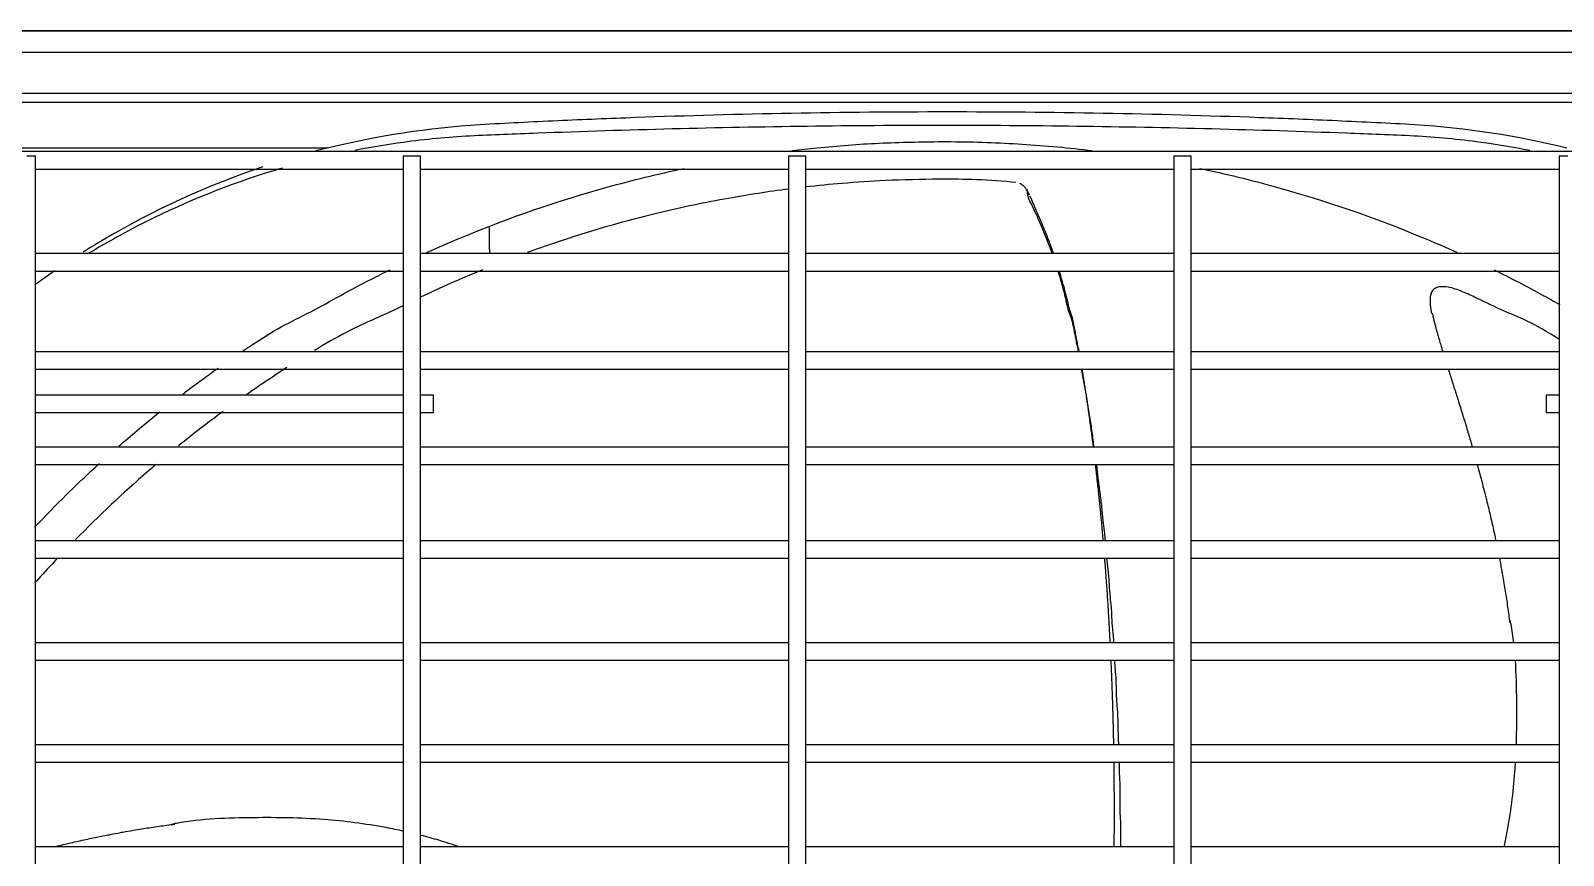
# Model space of a CAD drawing. Extents: x 58467 to 79089, y -33726 to -17391.
# Drawn here: x 72204.41 to 72239.73, y -19110.68 to -19091.69 of the extents above; entities that cross this region are included whole.
import ezdxf

# ---------------------------------------------------------------- set-up
doc = ezdxf.new("R2010")
doc.units = 0
doc.header["$LTSCALE"] = 100

# ---------------------------------------------------------------- blocks, each defined once
blk = doc.blocks.new('ZSGT')
at = {"color": 3}
for p, q in [((40323.672, -24502.831, -3.539), (40255.667, -24502.831, -3.539)), ((40255.667, -24502.831, -3.539), (40323.719, -24502.831, -3.539)), ((40323.672, -24502.831, -3.539), (40255.667, -24502.831, -3.539)), ((40323.719, -24503.331, -3.539), (40255.667, -24503.331, -3.539)), ((40262.103, -24504.271, -3.539), (40311.158, -24504.271, -3.539)), ((40311.07, -24504.483, -3.539), (40262.255, -24504.483, -3.539)), ((40262.689, -24505.531, -3.539), (40271.369, -24505.531, -3.539)), ((40309.327, -24505.617, -3.539), (40263.934, -24505.617, -3.539)), ((40264.434, -24505.717, -3.539), (40264.634, -24505.717, -3.539)), ((40264.634, -24624.08, -3.539), (40264.634, -24505.717, -3.539)), ((40273.112, -24505.717, -3.539), (40273.112, -24624.08, -3.539)), ((40273.112, -24505.717, -3.539), (40273.312, -24505.717, -3.539)), ((40273.312, -24505.717, -3.539), (40273.512, -24505.717, -3.539)), ((40273.512, -24624.08, -3.539), (40273.512, -24505.717, -3.539)), ((40281.991, -24505.717, -3.539), (40281.991, -24624.08, -3.539)), ((40281.991, -24505.717, -3.539), (40282.191, -24505.717, -3.539)), ((40282.191, -24505.717, -3.539), (40282.391, -24505.717, -3.539)), ((40282.391, -24624.08, -3.539), (40282.391, -24505.717, -3.539)), ((40290.87, -24505.717, -3.539), (40290.87, -24624.08, -3.539)), ((40290.87, -24505.717, -3.539), (40291.07, -24505.717, -3.539)), ((40291.07, -24505.717, -3.539), (40291.27, -24505.717, -3.539)), ((40291.27, -24624.08, -3.539), (40291.27, -24505.717, -3.539)), ((40299.748, -24505.717, -3.539), (40299.748, -24624.08, -3.539)), ((40299.748, -24505.717, -3.539), (40299.948, -24505.717, -3.539)), ((40264.634, -24506.017, -3.539), (40273.112, -24506.017, -3.539)), ((40273.512, -24506.017, -3.539), (40281.992, -24506.017, -3.539)), ((40282.391, -24506.017, -3.539), (40290.87, -24506.017, -3.539)), ((40291.269, -24506.017, -3.539), (40299.748, -24506.017, -3.539)), ((40275.098, -24507.86, -3.539), (40275.098, -24507.361, -3.539)), ((40273.112, -24507.966, -3.539), (40264.634, -24507.966, -3.539)), ((40281.992, -24507.966, -3.539), (40273.512, -24507.966, -3.539)), ((40290.87, -24507.966, -3.539), (40282.391, -24507.966, -3.539)), ((40299.748, -24507.966, -3.539), (40291.269, -24507.966, -3.539)), ((40264.634, -24508.366, -3.539), (40273.112, -24508.366, -3.539)), ((40273.512, -24508.366, -3.539), (40281.992, -24508.366, -3.539)), ((40282.391, -24508.366, -3.539), (40290.87, -24508.366, -3.539)), ((40291.269, -24508.366, -3.539), (40299.748, -24508.366, -3.539)), ((40273.113, -24510.226, -3.539), (40264.634, -24510.226, -3.539)), ((40281.991, -24510.226, -3.539), (40273.513, -24510.226, -3.539)), ((40290.87, -24510.226, -3.539), (40282.391, -24510.226, -3.539)), ((40299.748, -24510.226, -3.539), (40291.27, -24510.226, -3.539)), ((40264.634, -24510.626, -3.539), (40273.113, -24510.626, -3.539)), ((40273.513, -24510.626, -3.539), (40281.991, -24510.626, -3.539)), ((40282.391, -24510.626, -3.539), (40290.87, -24510.626, -3.539)), ((40291.27, -24510.626, -3.539), (40299.748, -24510.626, -3.539)), ((40273.112, -24511.225, -3.539), (40264.634, -24511.225, -3.539)), ((40273.812, -24511.225, -3.539), (40273.512, -24511.225, -3.539)), ((40299.748, -24511.225, -3.539), (40299.448, -24511.225, -3.539)), ((40299.448, -24511.225, -3.539), (40299.448, -24511.625, -3.539)), ((40264.634, -24511.625, -3.539), (40273.112, -24511.625, -3.539)), ((40273.512, -24511.625, -3.539), (40273.812, -24511.625, -3.539)), ((40299.448, -24511.625, -3.539), (40299.748, -24511.625, -3.539)), ((40273.113, -24512.425, -3.539), (40264.634, -24512.425, -3.539)), ((40281.992, -24512.425, -3.539), (40273.513, -24512.425, -3.539)), ((40290.869, -24512.425, -3.539), (40282.392, -24512.425, -3.539)), ((40299.748, -24512.425, -3.539), (40291.269, -24512.425, -3.539)), ((40264.634, -24512.825, -3.539), (40273.113, -24512.825, -3.539)), ((40273.513, -24512.825, -3.539), (40281.992, -24512.825, -3.539)), ((40282.392, -24512.825, -3.539), (40290.869, -24512.825, -3.539)), ((40291.269, -24512.825, -3.539), (40299.748, -24512.825, -3.539)), ((40273.113, -24514.582, -3.539), (40264.634, -24514.582, -3.539)), ((40281.992, -24514.582, -3.539), (40273.513, -24514.582, -3.539)), ((40290.869, -24514.582, -3.539), (40282.392, -24514.582, -3.539)), ((40299.748, -24514.582, -3.539), (40291.269, -24514.582, -3.539)), ((40264.634, -24514.982, -3.539), (40273.113, -24514.982, -3.539)), ((40265.122, -24514.982, -3.539), (40265.137, -24515.004, -3.539)), ((40273.513, -24514.982, -3.539), (40281.992, -24514.982, -3.539)), ((40282.392, -24514.982, -3.539), (40290.869, -24514.982, -3.539)), ((40291.269, -24514.982, -3.539), (40299.748, -24514.982, -3.539)), ((40273.113, -24516.931, -3.539), (40264.634, -24516.931, -3.539)), ((40281.992, -24516.931, -3.539), (40273.513, -24516.931, -3.539)), ((40290.869, -24516.931, -3.539), (40282.392, -24516.931, -3.539)), ((40299.748, -24516.931, -3.539), (40291.269, -24516.931, -3.539)), ((40264.634, -24517.331, -3.539), (40273.113, -24517.331, -3.539)), ((40273.513, -24517.331, -3.539), (40281.992, -24517.331, -3.539)), ((40282.392, -24517.331, -3.539), (40290.869, -24517.331, -3.539)), ((40291.269, -24517.331, -3.539), (40299.748, -24517.331, -3.539)), ((40273.113, -24519.281, -3.539), (40264.634, -24519.281, -3.539)), ((40281.992, -24519.281, -3.539), (40273.513, -24519.281, -3.539)), ((40290.869, -24519.281, -3.539), (40282.392, -24519.281, -3.539)), ((40299.748, -24519.281, -3.539), (40291.269, -24519.281, -3.539)), ((40264.634, -24519.681, -3.539), (40273.113, -24519.681, -3.539)), ((40273.513, -24519.681, -3.539), (40281.992, -24519.681, -3.539)), ((40282.392, -24519.681, -3.539), (40290.869, -24519.681, -3.539)), ((40291.269, -24519.681, -3.539), (40299.748, -24519.681, -3.539)), ((40273.113, -24521.631, -3.539), (40264.634, -24521.631, -3.539)), ((40281.992, -24521.631, -3.539), (40273.513, -24521.631, -3.539)), ((40290.869, -24521.631, -3.539), (40282.392, -24521.631, -3.539)), ((40299.748, -24521.631, -3.539), (40291.269, -24521.631, -3.539))]:
    blk.add_line(p, q, dxfattribs=at)
blk.add_arc((40275.598, -24507.86, -3.539), 0.5, 180, 192.3062, dxfattribs=at)
for points, knots in [([(40271.369, -24505.531, -3.539), (40272.522, -24505.244, -3.539), (40273.694, -24505.065, -3.539), (40275.478, -24504.955, -3.539), (40276.075, -24504.928, -3.539), (40277.268, -24504.873, -3.539), (40277.865, -24504.848, -3.539), (40280.853, -24504.739, -3.539), (40283.25, -24504.696, -3.539), (40285.647, -24504.695, -3.539)], [0, 0, 0, 0, 0.25, 0.25, 0.375, 0.375, 0.5, 0.5, 1, 1, 1, 1]), ([(40285.647, -24504.695, -3.539), (40288.044, -24504.696, -3.539), (40290.44, -24504.739, -3.539), (40293.433, -24504.849, -3.539), (40294.031, -24504.873, -3.539), (40295.226, -24504.929, -3.539), (40295.824, -24504.955, -3.539), (40297.61, -24505.066, -3.539), (40298.779, -24505.245, -3.539), (40299.925, -24505.531, -3.539)], [0, 0, 0, 0, 0.5, 0.5, 0.625, 0.625, 0.75, 0.75, 1, 1, 1, 1]), ([(40285.527, -24505.014, -3.539), (40283.454, -24505.015, -3.539), (40281.381, -24505.042, -3.539), (40278.273, -24505.122, -3.539), (40277.237, -24505.154, -3.539), (40275.684, -24505.214, -3.539), (40275.166, -24505.231, -3.539), (40274.133, -24505.286, -3.539), (40273.621, -24505.334, -3.539), (40272.737, -24505.454, -3.539), (40272.365, -24505.515, -3.539), (40271.995, -24505.588, -3.539)], [0, 0, 0, 0, 0.45798, 0.45798, 0.686971, 0.686971, 0.801466, 0.801466, 0.915961, 0.915961, 1, 1, 1, 1]), ([(40299.072, -24505.591, -3.539), (40298.697, -24505.517, -3.539), (40298.32, -24505.454, -3.539), (40297.432, -24505.334, -3.539), (40296.919, -24505.286, -3.539), (40295.887, -24505.231, -3.539), (40295.369, -24505.214, -3.539), (40293.816, -24505.154, -3.539), (40292.78, -24505.122, -3.539), (40289.672, -24505.042, -3.539), (40287.6, -24505.015, -3.539), (40285.527, -24505.014, -3.539)], [0, 0, 0, 0, 0.085061, 0.085061, 0.199428, 0.199428, 0.313796, 0.313796, 0.54253, 0.54253, 1, 1, 1, 1]), ([(40282.069, -24505.593, -3.539), (40282.263, -24505.57, -3.539), (40282.931, -24505.496, -3.539), (40284.083, -24505.406, -3.539), (40285.044, -24505.392, -3.539), (40285.527, -24505.385, -3.539)], [0, 0, 0, 0, 0.16864, 0.581968, 1, 1, 1, 1]), ([(40285.527, -24505.385, -3.539), (40285.802, -24505.388, -3.539), (40286.35, -24505.392, -3.539), (40287.169, -24505.429, -3.539), (40287.981, -24505.486, -3.539), (40288.585, -24505.546, -3.539), (40288.919, -24505.585, -3.539), (40288.984, -24505.593, -3.539)], [0, 0, 0, 0, 0.238005, 0.47449, 0.709453, 0.942891, 1, 1, 1, 1]), ([(40269.875, -24505.967, -3.539), (40268.582, -24506.402, -3.539), (40267.35, -24506.967, -3.539), (40266.029, -24507.749, -3.539), (40265.883, -24507.839, -3.539), (40265.737, -24507.93, -3.539)], [0, 0, 0, 0, 0.888615, 0.888615, 1, 1, 1, 1]), ([(40270.322, -24505.997, -3.539), (40270.247, -24506.019, -3.539), (40270.171, -24506.042, -3.539), (40269.105, -24506.369, -3.539), (40268.121, -24506.763, -3.539), (40266.735, -24507.456, -3.539), (40266.289, -24507.702, -3.539), (40265.854, -24507.966, -3.539)], [0, 0, 0, 0, 0.048488, 0.048488, 0.686498, 0.686498, 1, 1, 1, 1]), ([(40273.656, -24507.939, -3.539), (40273.695, -24507.921, -3.539), (40273.967, -24507.799, -3.539), (40275.319, -24507.218, -3.539), (40277.252, -24506.552, -3.539), (40278.984, -24506.13, -3.539), (40279.581, -24506.004, -3.539)], [0, 0, 0, 0, 0.02049, 0.143703, 0.707183, 1, 1, 1, 1]), ([(40287.23, -24506.327, -3.539), (40286.927, -24506.297, -3.539), (40286.335, -24506.254, -3.539), (40285.333, -24506.249, -3.539), (40284.3, -24506.273, -3.539), (40283.277, -24506.34, -3.539), (40282.668, -24506.4, -3.539), (40282.391, -24506.431, -3.539)], [0, 0, 0, 0, 0.182857, 0.35926, 0.617017, 0.825344, 1, 1, 1, 1]), ([(40291.468, -24506.003, -3.539), (40292.06, -24506.128, -3.539), (40293.795, -24506.55, -3.539), (40295.77, -24507.23, -3.539), (40297.126, -24507.816, -3.539), (40297.399, -24507.939, -3.539)], [0, 0, 0, 0, 0.290837, 0.856482, 1, 1, 1, 1]), ([(40281.991, -24506.48, -3.539), (40281.528, -24506.539, -3.539), (40280.535, -24506.691, -3.539), (40278.739, -24507.066, -3.539), (40277.191, -24507.51, -3.539), (40276.176, -24507.866, -3.539), (40275.965, -24507.942, -3.539)], [0, 0, 0, 0, 0.230715, 0.496584, 0.895571, 1, 1, 1, 1]), ([(40287.544, -24506.616, -3.539), (40287.527, -24506.584, -3.539), (40287.491, -24506.52, -3.539), (40287.45, -24506.446, -3.539), (40287.395, -24506.397, -3.539), (40287.344, -24506.363, -3.539), (40287.316, -24506.349, -3.539)], [0, 0, 0, 0, 0.181976, 0.413188, 0.708779, 1, 1, 1, 1]), ([(40288.066, -24507.967, -3.539), (40288.055, -24507.935, -3.539), (40287.968, -24507.697, -3.539), (40287.836, -24507.374, -3.539), (40287.68, -24507.017, -3.539), (40287.591, -24506.838, -3.539), (40287.537, -24506.726, -3.539), (40287.505, -24506.638, -3.539), (40287.497, -24506.546, -3.539), (40287.488, -24506.5, -3.539), (40287.486, -24506.482, -3.539)], [0, 0, 0, 0, 0.054722, 0.413265, 0.565134, 0.700229, 0.769577, 0.820811, 0.901304, 1, 1, 1, 1]), ([(40288.1, -24507.966, -3.539), (40288.098, -24507.959, -3.539), (40288.083, -24507.917, -3.539), (40288.059, -24507.852, -3.539), (40288.03, -24507.773, -3.539), (40288, -24507.695, -3.539), (40287.971, -24507.619, -3.539), (40287.936, -24507.532, -3.539), (40287.906, -24507.458, -3.539), (40287.877, -24507.386, -3.539), (40287.851, -24507.325, -3.539), (40287.826, -24507.264, -3.539), (40287.797, -24507.197, -3.539), (40287.768, -24507.13, -3.539), (40287.74, -24507.065, -3.539), (40287.718, -24507.013, -3.539), (40287.694, -24506.958, -3.539), (40287.674, -24506.912, -3.539), (40287.651, -24506.858, -3.539), (40287.633, -24506.817, -3.539), (40287.612, -24506.77, -3.539), (40287.594, -24506.729, -3.539), (40287.579, -24506.694, -3.539), (40287.562, -24506.656, -3.539), (40287.555, -24506.641, -3.539), (40287.553, -24506.636, -3.539)], [0, 0, 0, 0, 0.013184, 0.076179, 0.118176, 0.160173, 0.223168, 0.265165, 0.32816, 0.370157, 0.412154, 0.454151, 0.496147, 0.559143, 0.60114, 0.643136, 0.685133, 0.72713, 0.769127, 0.811124, 0.853121, 0.895118, 0.937114, 0.979111, 1, 1, 1, 1]), ([(40269.396, -24510.221, -3.539), (40269.469, -24510.172, -3.539), (40269.766, -24509.975, -3.539), (40270.291, -24509.638, -3.539), (40270.976, -24509.316, -3.539), (40271.668, -24508.925, -3.539), (40272.279, -24508.601, -3.539), (40272.661, -24508.41, -3.539), (40272.809, -24508.338, -3.539)], [0, 0, 0, 0, 0.066649, 0.271122, 0.474015, 0.675325, 0.87505, 1, 1, 1, 1]), ([(40274.938, -24508.339, -3.539), (40274.69, -24508.441, -3.539), (40274.213, -24508.644, -3.539), (40273.737, -24508.862, -3.539), (40273.509, -24508.971, -3.539)], [0, 0, 0, 0, 0.520207, 1, 1, 1, 1]), ([(40288.674, -24510.221, -3.539), (40288.665, -24510.177, -3.539), (40288.624, -24509.983, -3.539), (40288.587, -24509.789, -3.539), (40288.511, -24509.438, -3.539), (40288.447, -24509.324, -3.539), (40288.396, -24509.088, -3.539), (40288.356, -24508.907, -3.539), (40288.309, -24508.725, -3.539), (40288.266, -24508.579, -3.539), (40288.238, -24508.483, -3.539), (40288.219, -24508.421, -3.539), (40288.208, -24508.387, -3.539), (40288.202, -24508.369, -3.539)], [0, 0, 0, 0, 0.069935, 0.324368, 0.375737, 0.555953, 0.632284, 0.714834, 0.803633, 0.897292, 0.950384, 0.973119, 1, 1, 1, 1]), ([(40288.684, -24510.219, -3.539), (40288.684, -24510.216, -3.539), (40288.673, -24510.158, -3.539), (40288.657, -24510.073, -3.539), (40288.631, -24509.936, -3.539), (40288.61, -24509.827, -3.539), (40288.583, -24509.692, -3.539), (40288.56, -24509.584, -3.539), (40288.535, -24509.464, -3.539), (40288.512, -24509.358, -3.539), (40288.485, -24509.329, -3.539), (40288.458, -24509.21, -3.539), (40288.433, -24509.105, -3.539), (40288.407, -24509, -3.539), (40288.381, -24508.896, -3.539), (40288.354, -24508.793, -3.539), (40288.326, -24508.691, -3.539), (40288.298, -24508.591, -3.539), (40288.27, -24508.492, -3.539), (40288.248, -24508.419, -3.539), (40288.236, -24508.38, -3.539), (40288.232, -24508.366, -3.539)], [0, 0, 0, 0, 0.003473, 0.084564, 0.125109, 0.2062, 0.246746, 0.327836, 0.368382, 0.4292, 0.490018, 0.550836, 0.611654, 0.6522, 0.713018, 0.773836, 0.814381, 0.875199, 0.936017, 0.976563, 1, 1, 1, 1]), ([(40298.246, -24508.338, -3.539), (40298.629, -24508.526, -3.539), (40299.136, -24508.789, -3.539), (40299.635, -24509.067, -3.539), (40299.761, -24509.138, -3.539)], [0, 0, 0, 0, 0.747188, 1, 1, 1, 1]), ([(40299.753, -24509.946, -3.539), (40299.486, -24509.774, -3.539), (40299.034, -24509.508, -3.539), (40298.377, -24509.253, -3.539), (40297.895, -24509.011, -3.539), (40297.482, -24508.821, -3.539), (40297.212, -24508.732, -3.539), (40297.009, -24508.723, -3.539), (40296.918, -24508.747, -3.539), (40296.86, -24508.783, -3.539), (40296.817, -24508.828, -3.539), (40296.798, -24508.868, -3.539), (40296.791, -24508.899, -3.539)], [0, 0, 0, 0, 0.285729, 0.472156, 0.665521, 0.767672, 0.867545, 0.908718, 0.944194, 0.959349, 0.972834, 1, 1, 1, 1]), ([(40273.108, -24509.166, -3.539), (40272.674, -24509.381, -3.539), (40271.991, -24509.651, -3.539), (40271.314, -24510.046, -3.539), (40271.066, -24510.195, -3.539)], [0, 0, 0, 0, 0.633004, 1, 1, 1, 1]), ([(40296.794, -24508.886, -3.539), (40296.79, -24508.901, -3.539), (40296.784, -24508.926, -3.539), (40296.778, -24508.957, -3.539), (40296.774, -24509.002, -3.539), (40296.773, -24509.039, -3.539), (40296.773, -24509.082, -3.539), (40296.776, -24509.134, -3.539), (40296.78, -24509.179, -3.539), (40296.788, -24509.239, -3.539), (40296.796, -24509.291, -3.539), (40296.807, -24509.354, -3.539), (40296.819, -24509.324, -3.539), (40296.836, -24509.4, -3.539), (40296.854, -24509.479, -3.539), (40296.875, -24509.56, -3.539), (40296.894, -24509.633, -3.539), (40296.913, -24509.707, -3.539), (40296.938, -24509.795, -3.539), (40296.964, -24509.886, -3.539), (40296.996, -24509.992, -3.539), (40297.024, -24510.087, -3.539), (40297.049, -24510.17, -3.539), (40297.062, -24510.212, -3.539), (40297.066, -24510.225, -3.539)], [0, 0, 0, 0, 0.062879, 0.105521, 0.148163, 0.190805, 0.233447, 0.276089, 0.318731, 0.361373, 0.404015, 0.446657, 0.489299, 0.531941, 0.595904, 0.638546, 0.681188, 0.72383, 0.766472, 0.830435, 0.873077, 0.93704, 0.979682, 1, 1, 1, 1]), ([(40268.032, -24511.199, -3.539), (40268.114, -24511.137, -3.539), (40268.382, -24510.935, -3.539), (40268.654, -24510.737, -3.539), (40268.844, -24510.603, -3.539)], [0, 0, 0, 0, 0.307262, 1, 1, 1, 1]), ([(40289.03, -24512.426, -3.539), (40289.028, -24512.413, -3.539), (40289.018, -24512.343, -3.539), (40289.004, -24512.209, -3.539), (40288.972, -24511.959, -3.539), (40288.925, -24511.695, -3.539), (40288.89, -24511.472, -3.539), (40288.865, -24511.287, -3.539), (40288.838, -24511.119, -3.539), (40288.791, -24510.917, -3.539), (40288.763, -24510.741, -3.539), (40288.747, -24510.637, -3.539), (40288.745, -24510.626, -3.539)], [0, 0, 0, 0, 0.0204, 0.107202, 0.200873, 0.403072, 0.589254, 0.661717, 0.721758, 0.842147, 0.982778, 1, 1, 1, 1]), ([(40289.017, -24512.427, -3.539), (40289.012, -24512.387, -3.539), (40289.001, -24512.302, -3.539), (40288.984, -24512.17, -3.539), (40288.966, -24512.034, -3.539), (40288.948, -24511.899, -3.539), (40288.928, -24511.751, -3.539), (40288.909, -24511.619, -3.539), (40288.888, -24511.474, -3.539), (40288.871, -24511.358, -3.539), (40288.85, -24511.213, -3.539), (40288.83, -24511.083, -3.539), (40288.807, -24510.94, -3.539), (40288.786, -24510.811, -3.539), (40288.769, -24510.706, -3.539), (40288.759, -24510.644, -3.539), (40288.755, -24510.626, -3.539)], [0, 0, 0, 0, 0.063846, 0.137211, 0.210576, 0.283941, 0.357305, 0.455125, 0.504035, 0.601855, 0.650765, 0.748585, 0.821949, 0.895314, 0.968679, 1, 1, 1, 1]), ([(40297.192, -24510.624, -3.539), (40297.201, -24510.653, -3.539), (40297.225, -24510.728, -3.539), (40297.263, -24510.85, -3.539), (40297.303, -24510.976, -3.539), (40297.342, -24511.099, -3.539), (40297.383, -24511.227, -3.539), (40297.424, -24511.357, -3.539), (40297.465, -24511.49, -3.539), (40297.507, -24511.624, -3.539), (40297.549, -24511.76, -3.539), (40297.591, -24511.898, -3.539), (40297.632, -24512.036, -3.539), (40297.679, -24512.193, -3.539), (40297.717, -24512.322, -3.539), (40297.739, -24512.399, -3.539), (40297.746, -24512.424, -3.539)], [0, 0, 0, 0, 0.053389, 0.135929, 0.218468, 0.273495, 0.356035, 0.438575, 0.493601, 0.576141, 0.658681, 0.713708, 0.796247, 0.878787, 0.961327, 1, 1, 1, 1]), ([(40273.812, -24511.625, -3.539), (40273.812, -24511.625, -3.539), (40273.812, -24511.623, -3.539), (40273.812, -24511.614, -3.539), (40273.812, -24511.605, -3.539), (40273.812, -24511.581, -3.539), (40273.812, -24511.566, -3.539), (40273.812, -24511.531, -3.539), (40273.812, -24511.51, -3.539), (40273.812, -24511.468, -3.539), (40273.812, -24511.445, -3.539), (40273.812, -24511.4, -3.539), (40273.812, -24511.378, -3.539), (40273.812, -24511.336, -3.539), (40273.812, -24511.316, -3.539), (40273.812, -24511.281, -3.539), (40273.812, -24511.266, -3.539), (40273.812, -24511.243, -3.539), (40273.812, -24511.234, -3.539), (40273.812, -24511.226, -3.539), (40273.812, -24511.225, -3.539), (40273.812, -24511.225, -3.539)], [0, 0, 0, 0, 0.072796, 0.072796, 0.180355, 0.180355, 0.287914, 0.287914, 0.395473, 0.395473, 0.503031, 0.503031, 0.61059, 0.61059, 0.718149, 0.718149, 0.825708, 0.825708, 0.933267, 0.933267, 1, 1, 1, 1]), ([(40266.556, -24512.403, -3.539), (40266.696, -24512.281, -3.539), (40267.008, -24512.014, -3.539), (40267.327, -24511.753, -3.539), (40267.503, -24511.613, -3.539)], [0, 0, 0, 0, 0.451779, 1, 1, 1, 1]), ([(40265.112, -24513.751, -3.539), (40265.314, -24513.552, -3.539), (40265.642, -24513.23, -3.539), (40265.98, -24512.917, -3.539), (40266.111, -24512.799, -3.539)], [0, 0, 0, 0, 0.616544, 1, 1, 1, 1]), ([(40267.426, -24512.813, -3.539), (40267.36, -24512.869, -3.539), (40266.721, -24513.417, -3.539), (40266.101, -24514.002, -3.539), (40265.559, -24514.553, -3.539)], [0, 0, 0, 0, 0.103466, 1, 1, 1, 1]), ([(40289.244, -24514.584, -3.539), (40289.242, -24514.567, -3.539), (40289.235, -24514.487, -3.539), (40289.225, -24514.377, -3.539), (40289.211, -24514.22, -3.539), (40289.198, -24514.078, -3.539), (40289.183, -24513.919, -3.539), (40289.168, -24513.776, -3.539), (40289.154, -24513.634, -3.539), (40289.138, -24513.478, -3.539), (40289.123, -24513.34, -3.539), (40289.107, -24513.188, -3.539), (40289.091, -24513.051, -3.539), (40289.076, -24512.92, -3.539), (40289.068, -24512.85, -3.539), (40289.065, -24512.825, -3.539)], [0, 0, 0, 0, 0.028017, 0.134196, 0.187285, 0.293464, 0.373098, 0.452732, 0.532366, 0.612, 0.718179, 0.771268, 0.877447, 0.957081, 1, 1, 1, 1]), ([(40289.292, -24514.584, -3.539), (40289.291, -24514.568, -3.539), (40289.287, -24514.515, -3.539), (40289.274, -24514.373, -3.539), (40289.239, -24514.155, -3.539), (40289.22, -24513.9, -3.539), (40289.197, -24513.673, -3.539), (40289.166, -24513.443, -3.539), (40289.133, -24513.215, -3.539), (40289.111, -24512.998, -3.539), (40289.095, -24512.857, -3.539), (40289.091, -24512.826, -3.539)], [0, 0, 0, 0, 0.026625, 0.086224, 0.216151, 0.379674, 0.473035, 0.573734, 0.780901, 0.950937, 1, 1, 1, 1]), ([(40297.859, -24512.824, -3.539), (40297.86, -24512.826, -3.539), (40297.87, -24512.863, -3.539), (40297.9, -24512.973, -3.539), (40297.939, -24513.117, -3.539), (40297.987, -24513.3, -3.539), (40298.025, -24513.447, -3.539), (40298.067, -24513.616, -3.539), (40298.105, -24513.767, -3.539), (40298.146, -24513.94, -3.539), (40298.186, -24514.113, -3.539), (40298.226, -24514.286, -3.539), (40298.259, -24514.441, -3.539), (40298.28, -24514.538, -3.539), (40298.288, -24514.577, -3.539)], [0, 0, 0, 0, 0.002684, 0.066908, 0.195355, 0.259579, 0.388026, 0.45225, 0.548585, 0.64492, 0.741256, 0.837591, 0.933927, 1, 1, 1, 1]), ([(40265.132, -24514.995, -3.539), (40265.089, -24515.041, -3.539), (40264.917, -24515.224, -3.539), (40264.746, -24515.41, -3.539), (40264.62, -24515.551, -3.539)], [0, 0, 0, 0, 0.252005, 1, 1, 1, 1]), ([(40289.403, -24516.921, -3.539), (40289.402, -24516.898, -3.539), (40289.397, -24516.809, -3.539), (40289.391, -24516.689, -3.539), (40289.382, -24516.527, -3.539), (40289.374, -24516.382, -3.539), (40289.364, -24516.22, -3.539), (40289.354, -24516.059, -3.539), (40289.345, -24515.914, -3.539), (40289.334, -24515.752, -3.539), (40289.324, -24515.605, -3.539), (40289.312, -24515.441, -3.539), (40289.301, -24515.294, -3.539), (40289.29, -24515.149, -3.539), (40289.282, -24515.048, -3.539), (40289.278, -24514.994, -3.539), (40289.277, -24514.987, -3.539)], [0, 0, 0, 0, 0.035053, 0.135553, 0.185802, 0.286301, 0.361675, 0.43705, 0.537549, 0.587798, 0.688297, 0.763672, 0.839046, 0.91442, 0.989795, 1, 1, 1, 1]), ([(40289.489, -24516.931, -3.539), (40289.489, -24516.93, -3.539), (40289.48, -24516.814, -3.539), (40289.46, -24516.616, -3.539), (40289.445, -24516.403, -3.539), (40289.438, -24516.229, -3.539), (40289.429, -24516.066, -3.539), (40289.401, -24515.855, -3.539), (40289.387, -24515.623, -3.539), (40289.373, -24515.405, -3.539), (40289.353, -24515.196, -3.539), (40289.337, -24515.061, -3.539), (40289.327, -24514.979, -3.539)], [0, 0, 0, 0, 0.001003, 0.175577, 0.336729, 0.400183, 0.452324, 0.558124, 0.692378, 0.769859, 0.852982, 1, 1, 1, 1]), ([(40298.369, -24514.978, -3.539), (40298.37, -24514.979, -3.539), (40298.385, -24515.056, -3.539), (40298.407, -24515.173, -3.539), (40298.442, -24515.367, -3.539), (40298.472, -24515.543, -3.539), (40298.504, -24515.741, -3.539), (40298.532, -24515.92, -3.539), (40298.559, -24516.102, -3.539), (40298.584, -24516.284, -3.539), (40298.6, -24516.405, -3.539), (40298.607, -24516.466, -3.539)], [0, 0, 0, 0, 0.000398, 0.160308, 0.240263, 0.400174, 0.520106, 0.640039, 0.759972, 0.879905, 1, 1, 1, 1]), ([(40298.614, -24516.414, -3.539), (40298.619, -24516.443, -3.539), (40298.652, -24516.613, -3.539), (40298.677, -24516.784, -3.539), (40298.694, -24516.927, -3.539)], [0, 0, 0, 0, 0.174109, 1, 1, 1, 1]), ([(40289.484, -24519.278, -3.539), (40289.483, -24519.233, -3.539), (40289.482, -24519.154, -3.539), (40289.479, -24519.008, -3.539), (40289.476, -24518.872, -3.539), (40289.471, -24518.703, -3.539), (40289.467, -24518.551, -3.539), (40289.462, -24518.386, -3.539), (40289.458, -24518.238, -3.539), (40289.453, -24518.091, -3.539), (40289.447, -24517.927, -3.539), (40289.442, -24517.78, -3.539), (40289.435, -24517.616, -3.539), (40289.429, -24517.478, -3.539), (40289.425, -24517.372, -3.539), (40289.423, -24517.332, -3.539)], [0, 0, 0, 0, 0.070528, 0.121604, 0.223755, 0.274831, 0.376982, 0.453596, 0.530209, 0.606823, 0.683436, 0.785588, 0.836663, 0.938815, 1, 1, 1, 1]), ([(40289.601, -24519.281, -3.539), (40289.6, -24519.268, -3.539), (40289.593, -24519.161, -3.539), (40289.588, -24518.994, -3.539), (40289.586, -24518.773, -3.539), (40289.577, -24518.534, -3.539), (40289.557, -24518.281, -3.539), (40289.546, -24518.067, -3.539), (40289.543, -24517.894, -3.539), (40289.54, -24517.737, -3.539), (40289.52, -24517.552, -3.539), (40289.512, -24517.405, -3.539), (40289.509, -24517.332, -3.539)], [0, 0, 0, 0, 0.018343, 0.157453, 0.238031, 0.324289, 0.506652, 0.672833, 0.73751, 0.790122, 0.895489, 1, 1, 1, 1]), ([(40298.731, -24517.326, -3.539), (40298.753, -24517.645, -3.539), (40298.766, -24518.298, -3.539), (40298.764, -24518.95, -3.539), (40298.753, -24519.281, -3.539)], [0, 0, 0, 0, 0.49152, 1, 1, 1, 1]), ([(40289.495, -24521.633, -3.539), (40289.495, -24521.626, -3.539), (40289.495, -24521.587, -3.539), (40289.496, -24521.5, -3.539), (40289.497, -24521.37, -3.539), (40289.497, -24521.224, -3.539), (40289.498, -24521.078, -3.539), (40289.498, -24520.931, -3.539), (40289.498, -24520.783, -3.539), (40289.498, -24520.65, -3.539), (40289.498, -24520.499, -3.539), (40289.497, -24520.363, -3.539), (40289.496, -24520.195, -3.539), (40289.495, -24520.063, -3.539), (40289.493, -24519.898, -3.539), (40289.492, -24519.783, -3.539), (40289.491, -24519.7, -3.539), (40289.491, -24519.683, -3.539)], [0, 0, 0, 0, 0.010487, 0.061193, 0.137252, 0.213312, 0.289371, 0.365431, 0.44149, 0.517549, 0.568256, 0.669668, 0.720374, 0.821787, 0.872493, 0.973906, 1, 1, 1, 1]), ([(40289.647, -24521.626, -3.539), (40289.647, -24521.603, -3.539), (40289.644, -24521.477, -3.539), (40289.646, -24521.341, -3.539), (40289.648, -24521.179, -3.539), (40289.648, -24521.096, -3.539), (40289.638, -24520.943, -3.539), (40289.63, -24520.765, -3.539), (40289.635, -24520.548, -3.539), (40289.636, -24520.295, -3.539), (40289.621, -24520.008, -3.539), (40289.613, -24519.807, -3.539), (40289.612, -24519.693, -3.539), (40289.612, -24519.682, -3.539)], [0, 0, 0, 0, 0.038603, 0.211293, 0.242009, 0.269654, 0.324997, 0.458672, 0.537504, 0.623223, 0.806489, 0.981461, 1, 1, 1, 1]), ([(40298.735, -24519.681, -3.539), (40298.731, -24519.754, -3.539), (40298.695, -24520.304, -3.539), (40298.61, -24520.957, -3.539), (40298.495, -24521.531, -3.539), (40298.474, -24521.633, -3.539)], [0, 0, 0, 0, 0.111828, 0.842309, 1, 1, 1, 1]), ([(40265.131, -24521.612, -3.539), (40265.137, -24521.61, -3.539), (40265.2, -24521.595, -3.539), (40265.321, -24521.566, -3.539), (40265.494, -24521.526, -3.539), (40265.668, -24521.487, -3.539), (40265.84, -24521.449, -3.539), (40266.032, -24521.408, -3.539), (40266.206, -24521.373, -3.539), (40266.399, -24521.335, -3.539), (40266.554, -24521.306, -3.539), (40266.749, -24521.27, -3.539), (40266.925, -24521.24, -3.539), (40267.122, -24521.208, -3.539), (40267.302, -24521.18, -3.539), (40267.483, -24521.153, -3.539), (40267.666, -24521.128, -3.539), (40267.787, -24521.113, -3.539), (40267.847, -24521.105, -3.539)], [0, 0, 0, 0, 0.006903, 0.071665, 0.136426, 0.201188, 0.265949, 0.330711, 0.417059, 0.460233, 0.546582, 0.589756, 0.676105, 0.740866, 0.805628, 0.870389, 0.935151, 1, 1, 1, 1]), ([(40267.795, -24521.099, -3.539), (40267.825, -24521.093, -3.539), (40268.438, -24520.974, -3.539), (40269.608, -24520.938, -3.539), (40271.221, -24520.957, -3.539), (40272.372, -24521.107, -3.539), (40272.98, -24521.231, -3.539), (40273.115, -24521.261, -3.539)], [0, 0, 0, 0, 0.017033, 0.353101, 0.655124, 0.923021, 1, 1, 1, 1]), ([(40273.516, -24521.356, -3.539), (40273.653, -24521.392, -3.539), (40273.942, -24521.472, -3.539), (40274.228, -24521.564, -3.539), (40274.378, -24521.616, -3.539)], [0, 0, 0, 0, 0.471851, 1, 1, 1, 1])]:
    blk.add_open_spline(points, degree=3, knots=knots, dxfattribs=at)
for points in [[(40271.369, -24505.531, -3.539), (40271.26, -24505.558, -3.539), (40271.15, -24505.586, -3.539), (40271.04, -24505.616, -3.539)], [(40265.08, -24508.362, -3.539), (40264.925, -24508.468, -3.539), (40264.772, -24508.577, -3.539), (40264.621, -24508.687, -3.539)], [(40270.429, -24510.592, -3.539), (40270.112, -24510.795, -3.539), (40269.798, -24511.006, -3.539), (40269.485, -24511.225, -3.539)], [(40268.962, -24511.6, -3.539), (40268.615, -24511.854, -3.539), (40268.271, -24512.119, -3.539), (40267.932, -24512.394, -3.539)], [(40264.618, -24514.265, -3.539), (40264.782, -24514.093, -3.539), (40264.947, -24513.922, -3.539), (40265.112, -24513.751, -3.539)]]:
    blk.add_open_spline(points, degree=3, dxfattribs=at)

msp = doc.modelspace()

# ---------------------------------------------------------------- block references
msp.add_blockref('ZSGT', (31939.888, 5411.143))

doc.saveas('drawing.dxf')
